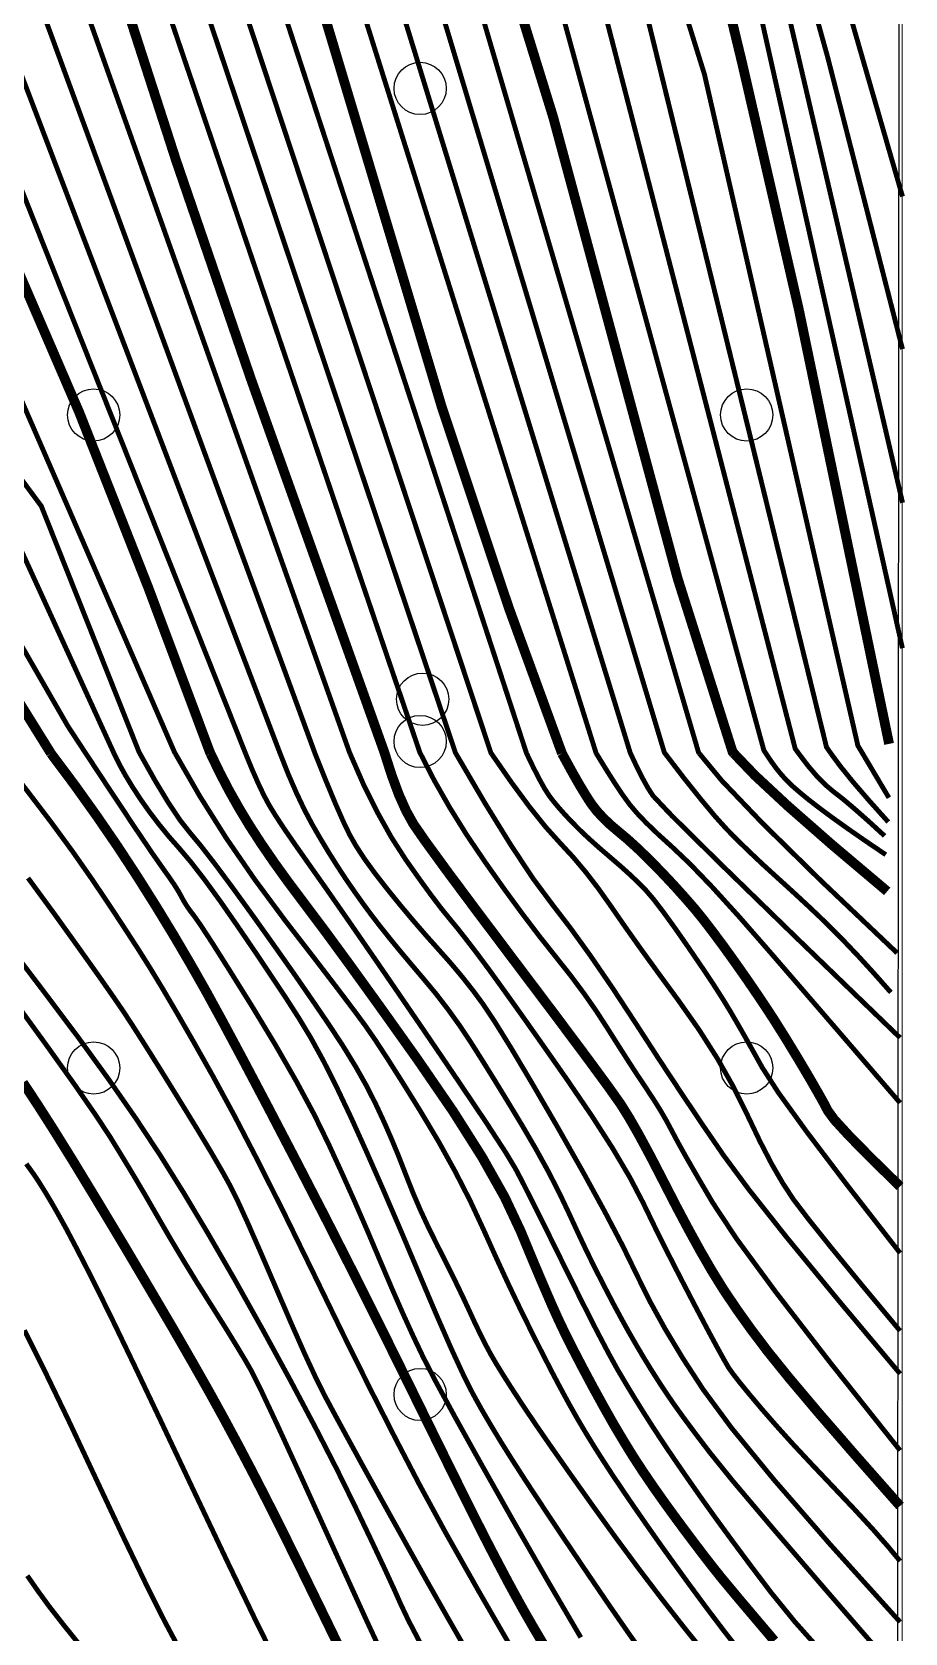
# Model space of a CAD drawing. Extents: x 396500 to 398250, y 1005980 to 1008200.
# Drawn here: x 398236.71 to 398250.08, y 1007986.53 to 1008011.05 of the extents above; entities that cross this region are included whole.
import ezdxf

# ---------------------------------------------------------------- set-up
doc = ezdxf.new("R2010")
doc.units = 0
doc.header["$LTSCALE"] = 0.5
doc.layers.get('0').update_dxf_attribs({"linetype": 'CONTINUOUS'})
doc.layers.add('ASSIST', color=7, linetype='CONTINUOUS', plot=False)
doc.layers.add('DGX', color=2, linetype='CONTINUOUS')
doc.layers.add('ZBTZ', color=3, linetype='CONTINUOUS')
doc.layers.add('绘图层', color=6, linetype='CONTINUOUS', lineweight=5)
doc.linetypes.add('1161', pattern='A,0,[149,AAA.SHX,S=0.15,R=0,X=0,Y=0],-1.6', length=1.6)

# ---------------------------------------------------------------- blocks, each defined once
blk = doc.blocks.new('gc326')
blk.add_circle((0, 0), 0.8)

msp = doc.modelspace()

# ---------------------------------------------------------------- linework, layer by layer
at = {"layer": 'ASSIST', "linetype": '1161', "flags": 128}
for points in [[(398249.978, 1008000), (398250, 1008029.204)], [(398118.342, 1008000), (398131.555, 1007998.274), (398152.97, 1007998.751), (398175.976, 1007998.906), (398196.897, 1007997.71), (398223.32, 1007982.341), (398249.963, 1007980.183), (398249.978, 1008000)]]:
    msp.add_lwpolyline(points, dxfattribs=at)
at = {"layer": 'DGX', "linetype": 'Continuous', "const_width": 0.075, "flags": 128}
for points, elevation in [([(398199.533, 1008034.429), (398206.897, 1008038.659), (398209.878, 1008039.541), (398217.789, 1008038.404), (398223.989, 1008036.545), (398228.082, 1008034.783), (398231.097, 1008032.909), (398235.424, 1008029.375), (398242.162, 1008023.07), (398245.685, 1008019.333), (398247.991, 1008015.604), (398250.037, 1008008.528)], 33), ([(398200.262, 1008033.503), (398207.369, 1008037.715), (398210.036, 1008038.539), (398213.712, 1008038.278), (398221.188, 1008036.834), (398222.893, 1008036.164), (398224.257, 1008036.065), (398227.699, 1008034.612), (398230.687, 1008032.625), (398236.311, 1008027.841), (398242.317, 1008022.17), (398245.564, 1008018.614), (398247.588, 1008015.358), (398248.892, 1008010.658), (398250.037, 1008006.191)], 33.5), ([(398200.992, 1008032.576), (398207.842, 1008036.772), (398210.194, 1008037.536), (398213.662, 1008037.389), (398218.2, 1008036.417), (398221.342, 1008036.18), (398222.478, 1008035.733), (398224.524, 1008035.584), (398227.317, 1008034.44), (398230.278, 1008032.342), (398236.49, 1008026.927), (398242.035, 1008021.7), (398245.198, 1008018.189), (398246.903, 1008015.737), (398247.821, 1008013.331), (398250.038, 1008003.838)], 34), ([(398201.721, 1008031.65), (398208.314, 1008035.828), (398210.352, 1008036.534), (398213.613, 1008036.499), (398217.629, 1008035.714), (398224.792, 1008035.104), (398226.934, 1008034.269), (398229.868, 1008032.058), (398239.492, 1008023.442), (398244.993, 1008017.548), (398246.64, 1008015.18), (398247.578, 1008012.59), (398250.036, 1008001.61)], 34.5), ([(398249.425, 1008000), (398249.353, 1008000.121), (398247.004, 1008010.4), (398245.716, 1008014.53), (398243.859, 1008017.224), (398240.933, 1008020.538), (398229.118, 1008031.422), (398226.453, 1008033.496), (398223.686, 1008034.133), (398216.457, 1008034.259), (398212.487, 1008034.812), (398210.705, 1008034.631), (398208.324, 1008033.578), (398203.082, 1008029.922)], 35.5), ([(398248.94, 1008000), (398248.873, 1008000.097), (398245.937, 1008012.062), (398245.054, 1008014.437), (398243.253, 1008017.109), (398238.186, 1008022.455), (398228.779, 1008031.07), (398226.354, 1008032.894), (398223.705, 1008033.478), (398215.856, 1008033.506), (398212.879, 1008033.921), (398210.899, 1008033.73), (398208.765, 1008032.824), (398203.182, 1008028.784)], 36), ([(398248.446, 1008000), (398248.394, 1008000.072), (398245.342, 1008011.87), (398244.391, 1008014.345), (398242.647, 1008016.994), (398237.633, 1008022.232), (398228.439, 1008030.718), (398226.256, 1008032.292), (398222.918, 1008032.857), (398211.094, 1008032.83), (398207.937, 1008031.285), (398203.092, 1008027.554)], 36.5), ([(398247.945, 1008000), (398247.914, 1008000.048), (398244.677, 1008011.877), (398243.729, 1008014.252), (398242.041, 1008016.879), (398237.079, 1008022.01), (398228.1, 1008030.366), (398226.157, 1008031.69), (398223.341, 1008032.185), (398211.288, 1008031.929), (398208.371, 1008030.574), (398202.345, 1008025.783)], 37), ([(398200.279, 1008022.279), (398209.006, 1008029.154), (398211.542, 1008030.304), (398223.967, 1008030.805), (398225.803, 1008030.464), (398226.972, 1008029.878), (398238.481, 1008019.201), (398242.033, 1008014.938), (398243.53, 1008011.538), (398246.913, 1008000.018), (398246.925, 1008000)], 38), ([(398199.463, 1008020.894), (398209.208, 1008028.444), (398211.6, 1008029.581), (398224.171, 1008030.095), (398225.547, 1008029.84), (398227.352, 1008028.869), (398238.187, 1008018.744), (398240.672, 1008016.032), (398241.951, 1008013.98), (398242.91, 1008011.591), (398246.39, 1008000.014), (398246.401, 1008000)], 38.5), ([(398241.576, 1008000), (398241.567, 1008000.022), (398237.32, 1008011.989), (398236.446, 1008013.478), (398226.804, 1008021.88), (398225.672, 1008022.608), (398223.818, 1008023.193), (398218.363, 1008022.769), (398215.537, 1008022.21), (398211.478, 1008020.528), (398206.99, 1008017.507), (398193.803, 1008004.798), (398190.996, 1008002.971), (398188.65, 1008002.404), (398186.114, 1008002.331), (398182.424, 1008003.001), (398178.503, 1008004.222), (398176.209, 1008004.575), (398173.609, 1008004.326), (398170.253, 1008003.183), (398162.752, 1008000.005), (398162.738, 1008000)], 43), ([(398241.041, 1008000), (398241.033, 1008000.022), (398236.871, 1008011.354), (398235.814, 1008013.094), (398233.344, 1008015.462), (398226.668, 1008020.704), (398223.35, 1008022.085), (398218.619, 1008021.789), (398215.977, 1008021.269), (398213.041, 1008020.153), (398209.942, 1008018.368), (398207.25, 1008016.572), (398205.038, 1008014.616), (398194.475, 1008003.603), (398192.369, 1008002.233), (398189.065, 1008001.252), (398186.792, 1008001.338), (398178.085, 1008002.806), (398175.56, 1008002.975), (398173.979, 1008002.794), (398171.924, 1008002.496), (398168.712, 1008001.61), (398165.689, 1008000.543), (398164.397, 1008000)], 43.5), ([(398237.963, 1008000), (398236.56, 1008003.072), (398234.56, 1008006.239), (398231.334, 1008009.909), (398224.145, 1008014.524), (398221.534, 1008015.766), (398220.23, 1008015.98), (398218.68, 1008015.846), (398216.332, 1008015.064), (398209.313, 1008011.202), (398205.005, 1008006.73), (398200.259, 1008001.06), (398199.396, 1008000.08), (398199.315, 1008000)], 46.5)]:
    msp.add_lwpolyline(points, dxfattribs=dict(at, elevation=elevation))
at = {"layer": 'DGX', "color": 3, "linetype": 'Continuous', "lineweight": -2, "const_width": 0.15, "flags": 128}
for points, elevation in [([(398225.06, 1008034.623), (398226.552, 1008034.098), (398227.626, 1008033.347), (398229.458, 1008031.774), (398233.318, 1008028.199), (398234.887, 1008026.795), (398236.85, 1008025.099), (398239.294, 1008022.9), (398241.473, 1008020.758), (398243.235, 1008018.81), (398244.465, 1008017.339), (398246.378, 1008014.622), (398247.129, 1008012.447), (398247.583, 1008010.565), (398248.448, 1008006.805), (398249.832, 1008000.146)], 35), ([(398239.44, 1008000), (398239.43, 1008000.022), (398238.485, 1008002.547), (398237.432, 1008005.219), (398236.213, 1008008.043), (398235.523, 1008009.448), (398234.96, 1008010.494), (398233.92, 1008011.94)], 45), ([(398247.455, 1008000), (398247.435, 1008000.023), (398246.594, 1008002.678), (398244.689, 1008009.74), (398244.15, 1008011.485)], 37.5)]:
    msp.add_lwpolyline(points, dxfattribs=dict(at, elevation=elevation))
at = {"layer": 'DGX', "linetype": 'Continuous', "const_width": 0.075}
for points, elevation in [([(398141.438, 1008000), (398145.271, 1008000.734), (398149.391, 1008000.95), (398161.366, 1008005.956), (398170.573, 1008009.354), (398177.485, 1008010.642), (398187.766, 1008013.596), (398191.641, 1008015.153), (398194.035, 1008016.468), (398198.904, 1008019.713), (398203.005, 1008022.807), (398209.41, 1008027.735), (398211.102, 1008028.671), (398213.615, 1008029.085), (398224.843, 1008029.346), (398227.147, 1008028.297), (398237.894, 1008018.288), (398240.29, 1008015.665), (398242.29, 1008011.645), (398245.868, 1008000.009), (398245.872, 1008000)], 39), ([(398146.166, 1008000), (398150.16, 1008000.472), (398163.221, 1008005.811), (398170.702, 1008008.47), (398185.302, 1008011.41), (398189.807, 1008012.696), (398191.648, 1008013.594), (398194.566, 1008015.414), (398197.206, 1008017.314), (398203.673, 1008022.576), (398209.612, 1008027.025), (398211.439, 1008028.041), (398213.469, 1008028.364), (398224.578, 1008028.676), (398226.943, 1008027.724), (398237.6, 1008017.831), (398239.909, 1008015.299), (398241.67, 1008011.698), (398245.345, 1008000.005), (398245.348, 1008000)], 39.5), ([(398152.935, 1008000), (398165.212, 1008004.934), (398172.721, 1008007.422), (398181.044, 1008008.922), (398186.492, 1008009.128), (398189.349, 1008009.778), (398191.9, 1008010.931), (398195.966, 1008013.617), (398203.575, 1008020.577), (398211.271, 1008026.106), (398213.678, 1008026.745), (398215.939, 1008026.939), (398224.682, 1008027.234), (398226.525, 1008026.54), (398237.128, 1008016.816), (398239.037, 1008014.719), (398240.154, 1008012.603), (398244.279, 1008000.004), (398244.281, 1008000)], 40.5), ([(398154.882, 1008000), (398165.849, 1008004.442), (398173.903, 1008007.027), (398180.612, 1008007.949), (398186.283, 1008007.65), (398189.417, 1008008.261), (398192.208, 1008009.696), (398196.021, 1008012.378), (398204.364, 1008020.043), (398211.646, 1008025.176), (398216.481, 1008026.142), (398224.583, 1008026.501), (398226.311, 1008025.929), (398238.547, 1008014.505), (398239.558, 1008012.608), (398243.734, 1008000.009), (398243.74, 1008000)], 41), ([(398156.923, 1008000), (398156.932, 1008000.005), (398166.487, 1008003.951), (398173.769, 1008006.314), (398180.181, 1008006.977), (398186.445, 1008006.197), (398189.486, 1008006.743), (398192.516, 1008008.462), (398196.075, 1008011.14), (398205.153, 1008019.51), (398212.02, 1008024.246), (398217.024, 1008025.344), (398224.484, 1008025.767), (398225.558, 1008025.581), (398226.983, 1008024.578), (398238.057, 1008014.291), (398238.961, 1008012.614), (398243.19, 1008000.013), (398243.197, 1008000)], 41.5), ([(398158.909, 1008000), (398158.933, 1008000.008), (398167.124, 1008003.459), (398171.477, 1008005.013), (398175.248, 1008005.909), (398179.749, 1008006.004), (398186.606, 1008004.743), (398189.554, 1008005.226), (398192.824, 1008007.227), (398196.13, 1008009.901), (398205.942, 1008018.976), (398210.752, 1008022.43), (398212.571, 1008023.391), (398214.741, 1008024.049), (398217.566, 1008024.547), (398224.385, 1008025.034), (398225.883, 1008024.706), (398226.664, 1008024.102), (398237.567, 1008014.077), (398238.365, 1008012.619), (398242.645, 1008000.018), (398242.654, 1008000)], 42), ([(398240.506, 1008000), (398236.421, 1008010.718), (398234.62, 1008013.326), (398226.533, 1008019.527), (398223.499, 1008020.842), (398220.918, 1008020.994), (398218.263, 1008020.72), (398214.518, 1008019.678), (398207.509, 1008015.637), (398203.116, 1008011.293), (398195.146, 1008002.409), (398193.743, 1008001.496), (398189.125, 1008000.368), (398185.011, 1008000.531), (398175.585, 1008001.754), (398172.288, 1008001.511), (398168.679, 1008000.75), (398166.545, 1008000)], 44), ([(398192.535, 1008000), (398192.605, 1008000.018), (398193.698, 1008000.338), (398195.199, 1008001.188), (398204.091, 1008010.903), (398207.769, 1008014.702), (398215.1, 1008018.776), (398218.315, 1008019.711), (398220.724, 1008019.943), (398223.236, 1008019.689), (398226.397, 1008018.351), (398234.023, 1008012.906), (398235.972, 1008010.083), (398239.977, 1008000)], 44.5), ([(398197.363, 1008000), (398197.609, 1008000.204), (398199.661, 1008002.458), (398205.046, 1008009.253), (398208.456, 1008012.912), (398215.899, 1008016.937), (398218.471, 1008017.749), (398220.43, 1008017.921), (398222.494, 1008017.613), (398225.556, 1008016.291), (398232.729, 1008011.627), (398234.003, 1008010.187), (398235.662, 1008007.442), (398238.888, 1008000.022), (398238.9, 1008000)], 45.5), ([(398198.32, 1008000), (398199.064, 1008000.727), (398199.852, 1008001.747), (398205.025, 1008007.991), (398208.885, 1008012.057), (398216.115, 1008016.001), (398218.575, 1008016.798), (398220.33, 1008016.95), (398222.014, 1008016.69), (398224.85, 1008015.407), (398232.031, 1008010.768), (398233.403, 1008009.353), (398234.368, 1008007.567), (398235.111, 1008006.841), (398235.842, 1008005.146), (398236.85, 1008003.787), (398238.346, 1008000.022), (398238.358, 1008000)], 46), ([(398200.331, 1008000), (398200.495, 1008000.182), (398206.606, 1008007.281), (398209.742, 1008010.347), (398211.83, 1008011.754), (398216.548, 1008014.128), (398218.57, 1008014.844), (398220.13, 1008015.009), (398221.902, 1008014.495), (398225.748, 1008012.262), (398230.271, 1008009.321), (398232.202, 1008007.686), (398235.245, 1008003.914), (398237.254, 1008000.422), (398237.531, 1008000)], 47)]:
    msp.add_lwpolyline(points, dxfattribs=dict(at, elevation=elevation))
at = {"layer": 'DGX', "color": 3, "linetype": 'Continuous', "lineweight": -2, "const_width": 0.15}
for points, elevation in [([(398236.998, 1008000), (398235.978, 1008001.64), (398234.698, 1008003.588), (398233.458, 1008005.037), (398231.601, 1008006.853), (398229.939, 1008008.191), (398227.462, 1008009.883), (398225.012, 1008011.388), (398221.292, 1008013.6), (398220.574, 1008013.92), (398220.03, 1008014.038), (398219.406, 1008014.035), (398218.888, 1008013.943), (398218.214, 1008013.747), (398216.764, 1008013.192), (398215.435, 1008012.611), (398213.893, 1008011.855), (398212.547, 1008011.103), (398210.17, 1008009.492), (398208.748, 1008008.262), (398206.991, 1008006.473), (398204.964, 1008004.207), (398201.304, 1008000)], 47.5), ([(398237.769, 1008012.624), (398238.913, 1008009.081), (398240.071, 1008005.701), (398242.101, 1008000.022), (398242.108, 1008000)], 42.5), ([(398244.823, 1008000), (398244.004, 1008002.242), (398242.984, 1008005.298), (398241.05, 1008011.751)], 40)]:
    msp.add_lwpolyline(points, dxfattribs=dict(at, elevation=elevation))
at = {"layer": 'DGX', "linetype": 'Continuous', "const_width": 0.075}
for points in [[(398244.148, 1007986.132), (398243.539, 1007987.186), (398243.035, 1007988.078), (398242.638, 1007988.808), (398242.279, 1007989.497), (398241.889, 1007990.264), (398241.469, 1007991.111), (398241.019, 1007992.037), (398240.573, 1007992.95), (398240.167, 1007993.759), (398239.801, 1007994.463), (398239.475, 1007995.063), (398239.185, 1007995.577), (398238.927, 1007996.025), (398238.702, 1007996.407), (398238.51, 1007996.723), (398238.323, 1007997.019), (398238.113, 1007997.342), (398237.882, 1007997.693), (398237.628, 1007998.07), (398237.339, 1007998.484), (398237.002, 1007998.944), (398236.617, 1007999.449), (398236.184, 1008000)], [(398237.531, 1008000), (398237.965, 1007999.343), (398238.305, 1007998.832), (398238.552, 1007998.467), (398238.706, 1007998.247), (398238.804, 1007998.11), (398238.885, 1007997.991), (398238.949, 1007997.89), (398238.994, 1007997.808), (398239.034, 1007997.735), (398239.079, 1007997.662), (398239.13, 1007997.589), (398239.186, 1007997.517), (398239.286, 1007997.375), (398239.468, 1007997.097), (398239.731, 1007996.681), (398240.076, 1007996.129), (398240.438, 1007995.531), (398240.755, 1007994.979), (398241.027, 1007994.473), (398241.252, 1007994.012), (398241.453, 1007993.574), (398241.651, 1007993.132), (398241.845, 1007992.686), (398242.035, 1007992.238), (398242.218, 1007991.808), (398242.389, 1007991.418), (398242.548, 1007991.069), (398242.695, 1007990.76), (398242.888, 1007990.385), (398243.184, 1007989.84), (398243.583, 1007989.123), (398244.084, 1007988.235), (398244.618, 1007987.305), (398245.111, 1007986.463)], [(398238.358, 1008000), (398238.591, 1007999.585), (398238.797, 1007999.244), (398238.976, 1007998.976), (398239.129, 1007998.782), (398239.294, 1007998.584), (398239.509, 1007998.307), (398239.776, 1007997.948), (398240.094, 1007997.509), (398240.423, 1007997.047), (398240.726, 1007996.617), (398241.001, 1007996.219), (398241.25, 1007995.854), (398241.472, 1007995.516), (398241.666, 1007995.199), (398241.833, 1007994.903), (398241.972, 1007994.628), (398242.095, 1007994.364), (398242.212, 1007994.097), (398242.323, 1007993.829), (398242.428, 1007993.559), (398242.535, 1007993.287), (398242.653, 1007993.011), (398242.783, 1007992.731), (398242.923, 1007992.449), (398243.063, 1007992.174), (398243.189, 1007991.919), (398243.302, 1007991.683), (398243.403, 1007991.467), (398243.493, 1007991.271), (398243.579, 1007991.094), (398243.658, 1007990.937), (398243.732, 1007990.799), (398243.816, 1007990.655), (398243.925, 1007990.478), (398244.059, 1007990.268), (398244.218, 1007990.025), (398244.413, 1007989.735), (398244.656, 1007989.383), (398244.946, 1007988.97), (398245.284, 1007988.493), (398245.642, 1007987.997), (398245.995, 1007987.52), (398246.342, 1007987.064), (398246.683, 1007986.628), (398247.01, 1007986.221)], [(398238.9, 1008000), (398239.275, 1007999.348), (398239.681, 1007998.704), (398240.12, 1007998.066), (398240.589, 1007997.434), (398241.031, 1007996.863), (398241.383, 1007996.403), (398241.646, 1007996.055), (398241.82, 1007995.819), (398241.969, 1007995.603), (398242.158, 1007995.314), (398242.387, 1007994.953), (398242.656, 1007994.52), (398242.934, 1007994.055), (398243.187, 1007993.598), (398243.416, 1007993.151), (398243.62, 1007992.711), (398243.811, 1007992.287), (398243.997, 1007991.884), (398244.179, 1007991.503), (398244.357, 1007991.142), (398244.524, 1007990.81), (398244.677, 1007990.513), (398244.816, 1007990.251), (398244.939, 1007990.025), (398245.057, 1007989.816), (398245.181, 1007989.606), (398245.309, 1007989.397), (398245.442, 1007989.188), (398245.585, 1007988.968), (398245.746, 1007988.728), (398245.924, 1007988.467), (398246.119, 1007988.186), (398246.329, 1007987.887), (398246.553, 1007987.575), (398246.79, 1007987.249), (398247.041, 1007986.909), (398247.306, 1007986.559), (398247.586, 1007986.201)], [(398239.977, 1008000), (398240.078, 1007999.754), (398240.172, 1007999.54), (398240.258, 1007999.359), (398240.337, 1007999.211), (398240.432, 1007999.056), (398240.563, 1007998.855), (398240.733, 1007998.609), (398240.939, 1007998.316), (398241.216, 1007997.924), (398241.597, 1007997.376), (398242.081, 1007996.674), (398242.668, 1007995.817), (398243.237, 1007994.98), (398243.668, 1007994.339), (398243.959, 1007993.893), (398244.11, 1007993.642), (398244.219, 1007993.435), (398244.379, 1007993.117), (398244.593, 1007992.689), (398244.858, 1007992.151), (398245.128, 1007991.606), (398245.355, 1007991.159), (398245.539, 1007990.809), (398245.679, 1007990.556), (398245.801, 1007990.35), (398245.928, 1007990.14), (398246.061, 1007989.926), (398246.199, 1007989.709), (398246.351, 1007989.477), (398246.524, 1007989.22), (398246.718, 1007988.938), (398246.933, 1007988.63), (398247.17, 1007988.298), (398247.432, 1007987.94), (398247.717, 1007987.557), (398248.026, 1007987.149), (398248.39, 1007986.701), (398248.84, 1007986.196)], [(398250, 1007985.879), (398248.895, 1007987.153), (398248.04, 1007988.147), (398247.436, 1007988.862), (398247.084, 1007989.298), (398246.87, 1007989.579), (398246.685, 1007989.828), (398246.528, 1007990.047), (398246.399, 1007990.236), (398246.286, 1007990.409), (398246.176, 1007990.583), (398246.068, 1007990.759), (398245.964, 1007990.935), (398245.856, 1007991.122), (398245.739, 1007991.332), (398245.614, 1007991.564), (398245.481, 1007991.819), (398245.343, 1007992.089), (398245.205, 1007992.368), (398245.068, 1007992.658), (398244.93, 1007992.957), (398244.782, 1007993.269), (398244.613, 1007993.599), (398244.422, 1007993.945), (398244.21, 1007994.308), (398243.994, 1007994.665), (398243.791, 1007994.996), (398243.603, 1007995.298), (398243.428, 1007995.574), (398243.257, 1007995.831), (398243.078, 1007996.08), (398242.892, 1007996.321), (398242.699, 1007996.553), (398242.511, 1007996.775), (398242.338, 1007996.981), (398242.181, 1007997.173), (398242.039, 1007997.351), (398241.906, 1007997.524), (398241.773, 1007997.704), (398241.641, 1007997.89), (398241.508, 1007998.083), (398241.378, 1007998.282), (398241.25, 1007998.485), (398241.125, 1007998.693), (398241.002, 1007998.905), (398240.88, 1007999.135), (398240.757, 1007999.394), (398240.632, 1007999.682), (398240.506, 1008000)], [(398242.654, 1008000), (398242.866, 1007999.588), (398243.103, 1007999.172), (398243.365, 1007998.751), (398243.653, 1007998.326), (398243.944, 1007997.915), (398244.22, 1007997.539), (398244.48, 1007997.197), (398244.724, 1007996.89), (398244.951, 1007996.604), (398245.159, 1007996.325), (398245.349, 1007996.053), (398245.52, 1007995.789), (398245.679, 1007995.538), (398245.828, 1007995.304), (398245.969, 1007995.087), (398246.102, 1007994.888), (398246.223, 1007994.705), (398246.329, 1007994.536), (398246.42, 1007994.379), (398246.496, 1007994.237), (398246.587, 1007994.065), (398246.722, 1007993.822), (398246.903, 1007993.508), (398247.129, 1007993.123), (398247.495, 1007992.569), (398248.096, 1007991.752), (398248.931, 1007990.671), (398250, 1007989.326)], [(398243.197, 1008000), (398243.648, 1007999.231), (398244.045, 1007998.589), (398244.387, 1007998.074), (398244.675, 1007997.687), (398244.95, 1007997.329), (398245.255, 1007996.907), (398245.589, 1007996.419), (398245.953, 1007995.865), (398246.32, 1007995.299), (398246.667, 1007994.774), (398246.992, 1007994.29), (398247.296, 1007993.847), (398247.685, 1007993.321), (398248.265, 1007992.588), (398249.037, 1007991.648), (398250, 1007990.5)], [(398243.74, 1008000), (398244.049, 1007999.556), (398244.327, 1007999.18), (398244.574, 1007998.872), (398244.79, 1007998.632), (398244.989, 1007998.417), (398245.186, 1007998.183), (398245.38, 1007997.931), (398245.573, 1007997.659), (398245.781, 1007997.358), (398246.023, 1007997.016), (398246.3, 1007996.634), (398246.611, 1007996.21), (398246.922, 1007995.768), (398247.202, 1007995.329), (398247.448, 1007994.894), (398247.662, 1007994.462), (398247.855, 1007994.058), (398248.037, 1007993.707), (398248.209, 1007993.41), (398248.371, 1007993.165), (398248.591, 1007992.876), (398248.935, 1007992.445), (398249.405, 1007991.872), (398250, 1007991.157)], [(398244.281, 1008000), (398244.388, 1007999.778), (398244.481, 1007999.597), (398244.559, 1007999.457), (398244.623, 1007999.358), (398244.687, 1007999.273), (398244.765, 1007999.179), (398244.857, 1007999.075), (398244.964, 1007998.961), (398245.086, 1007998.837), (398245.225, 1007998.705), (398245.381, 1007998.565), (398245.554, 1007998.416), (398245.725, 1007998.269), (398245.874, 1007998.134), (398246.002, 1007998.012), (398246.11, 1007997.901), (398246.223, 1007997.769), (398246.369, 1007997.579), (398246.548, 1007997.332), (398246.76, 1007997.028), (398246.972, 1007996.717), (398247.15, 1007996.45), (398247.294, 1007996.225), (398247.404, 1007996.044), (398247.505, 1007995.871), (398247.62, 1007995.671), (398247.748, 1007995.443), (398247.891, 1007995.187), (398248.135, 1007994.808), (398248.568, 1007994.209), (398249.19, 1007993.389), (398250, 1007992.349)], [(398245.348, 1008000), (398245.504, 1007999.746), (398245.641, 1007999.53), (398245.76, 1007999.354), (398245.86, 1007999.217), (398245.968, 1007999.089), (398246.113, 1007998.937), (398246.294, 1007998.763), (398246.511, 1007998.566), (398246.782, 1007998.309), (398247.124, 1007997.953), (398247.537, 1007997.498), (398248.02, 1007996.945), (398248.534, 1007996.35), (398249.035, 1007995.769), (398249.524, 1007995.201), (398250, 1007994.648)], [(398245.872, 1008000), (398245.971, 1007999.79), (398246.061, 1007999.612), (398246.142, 1007999.466), (398246.215, 1007999.353), (398246.502, 1007999.049), (398247.229, 1007998.33), (398248.395, 1007997.195), (398250, 1007995.645)], [(398243.363, 1007986.26), (398243.072, 1007986.767), (398242.765, 1007987.308), (398242.442, 1007987.885), (398242.102, 1007988.496), (398241.783, 1007989.073), (398241.524, 1007989.546), (398241.323, 1007989.916), (398241.181, 1007990.181), (398241.051, 1007990.444), (398240.884, 1007990.804), (398240.682, 1007991.261), (398240.443, 1007991.816), (398240.206, 1007992.366), (398240.012, 1007992.808), (398239.859, 1007993.143), (398239.747, 1007993.37), (398239.63, 1007993.583), (398239.46, 1007993.876), (398239.237, 1007994.247), (398238.96, 1007994.698), (398238.68, 1007995.15), (398238.443, 1007995.527), (398238.251, 1007995.828), (398238.103, 1007996.054), (398237.943, 1007996.287), (398237.717, 1007996.61), (398237.423, 1007997.023), (398237.062, 1007997.526), (398236.647, 1007998.092)], [(398242.681, 1007986.322), (398242.471, 1007986.725), (398242.352, 1007986.976), (398242.253, 1007987.199), (398242.106, 1007987.518), (398241.91, 1007987.935), (398241.665, 1007988.448), (398241.375, 1007989.039), (398241.04, 1007989.691), (398240.662, 1007990.403), (398240.24, 1007991.176), (398239.809, 1007991.946), (398239.403, 1007992.648), (398239.022, 1007993.284), (398238.666, 1007993.853), (398238.299, 1007994.409), (398237.883, 1007995.007), (398237.418, 1007995.648), (398236.905, 1007996.331), (398236.419, 1007996.971)], [(398242.258, 1007985.803), (398241.824, 1007986.736), (398241.318, 1007987.846), (398240.833, 1007988.913), (398240.463, 1007989.719), (398240.208, 1007990.262), (398240.067, 1007990.544), (398239.966, 1007990.72), (398239.83, 1007990.945), (398239.66, 1007991.221), (398239.455, 1007991.546), (398239.236, 1007991.893), (398239.026, 1007992.236), (398238.824, 1007992.574), (398238.631, 1007992.907), (398238.444, 1007993.231), (398238.261, 1007993.541), (398238.082, 1007993.836), (398237.909, 1007994.118), (398237.688, 1007994.454), (398237.369, 1007994.915), (398236.952, 1007995.5), (398236.437, 1007996.209)], [(398240.479, 1007986.022), (398240.123, 1007986.742), (398239.694, 1007987.634), (398239.189, 1007988.699), (398238.691, 1007989.754), (398238.28, 1007990.619), (398237.956, 1007991.292), (398237.719, 1007991.774), (398237.536, 1007992.137), (398237.374, 1007992.451), (398237.233, 1007992.718), (398237.112, 1007992.937), (398237.006, 1007993.122), (398236.907, 1007993.287), (398236.816, 1007993.433), (398236.732, 1007993.559), (398236.619, 1007993.715)], [(398236.592, 1007991.166), (398236.909, 1007990.53), (398237.276, 1007989.768), (398237.694, 1007988.878), (398238.105, 1007988.003), (398238.452, 1007987.282), (398238.735, 1007986.717), (398238.953, 1007986.307)], [(398237.499, 1007986.272), (398237.184, 1007986.664), (398236.97, 1007986.939), (398236.805, 1007987.165), (398236.635, 1007987.409)]]:
    msp.add_lwpolyline(points, dxfattribs=at)
at = {"layer": 'DGX', "color": 3, "linetype": 'Continuous', "lineweight": -2, "const_width": 0.15}
for points in [[(398244.597, 1007986.259), (398244.385, 1007986.617), (398244.241, 1007986.867), (398244.126, 1007987.075), (398243.999, 1007987.308), (398243.862, 1007987.567), (398243.713, 1007987.852), (398243.523, 1007988.225), (398243.261, 1007988.749), (398242.927, 1007989.425), (398242.52, 1007990.253), (398242.077, 1007991.151), (398241.632, 1007992.04), (398241.186, 1007992.918), (398240.737, 1007993.787), (398240.315, 1007994.596), (398239.948, 1007995.292), (398239.636, 1007995.875), (398239.378, 1007996.347), (398239.139, 1007996.768), (398238.884, 1007997.203), (398238.612, 1007997.65), (398238.323, 1007998.109), (398238.017, 1007998.577), (398237.694, 1007999.048), (398237.355, 1007999.522), (398236.998, 1008000)], [(398242.108, 1008000), (398242.218, 1007999.657), (398242.327, 1007999.364), (398242.437, 1007999.119), (398242.546, 1007998.922), (398242.727, 1007998.66), (398243.05, 1007998.216), (398243.516, 1007997.59), (398244.124, 1007996.782), (398244.733, 1007995.974), (398245.202, 1007995.346), (398245.531, 1007994.898), (398245.72, 1007994.631), (398245.849, 1007994.425), (398246, 1007994.161), (398246.173, 1007993.841), (398246.368, 1007993.463), (398246.569, 1007993.072), (398246.76, 1007992.712), (398246.941, 1007992.383), (398247.113, 1007992.085), (398247.292, 1007991.796), (398247.496, 1007991.492), (398247.723, 1007991.174), (398247.974, 1007990.842), (398248.298, 1007990.44), (398248.744, 1007989.911), (398249.311, 1007989.257), (398250, 1007988.476)], [(398250, 1007993.368), (398249.546, 1007993.813), (398249.21, 1007994.155), (398248.992, 1007994.393), (398248.893, 1007994.529), (398248.834, 1007994.642), (398248.738, 1007994.813), (398248.606, 1007995.042), (398248.436, 1007995.329), (398248.246, 1007995.641), (398248.053, 1007995.948), (398247.855, 1007996.248), (398247.654, 1007996.542), (398247.461, 1007996.817), (398247.286, 1007997.06), (398247.129, 1007997.271), (398246.992, 1007997.45), (398246.856, 1007997.618), (398246.702, 1007997.795), (398246.533, 1007997.983), (398246.346, 1007998.182), (398246.159, 1007998.373), (398245.987, 1007998.54), (398245.83, 1007998.683), (398245.689, 1007998.801), (398245.563, 1007998.908), (398245.452, 1007999.014), (398245.355, 1007999.12), (398245.273, 1007999.226), (398245.19, 1007999.354), (398245.086, 1007999.526), (398244.964, 1007999.741), (398244.823, 1008000)], [(398236.57, 1007994.958), (398236.787, 1007994.63), (398237.037, 1007994.239), (398237.34, 1007993.751), (398237.696, 1007993.165), (398238.106, 1007992.483), (398238.514, 1007991.793), (398238.87, 1007991.188), (398239.171, 1007990.665), (398239.42, 1007990.226), (398239.641, 1007989.825), (398239.862, 1007989.415), (398240.082, 1007988.996), (398240.302, 1007988.568), (398240.549, 1007988.076), (398240.851, 1007987.464), (398241.209, 1007986.731), (398241.622, 1007985.879)]]:
    msp.add_lwpolyline(points, dxfattribs=at)
at = {"layer": 'DGX', "linetype": 'Continuous', "const_width": 0.075, "flags": 128}
for points in [[(398246.128, 1007986.126), (398245.855, 1007986.51), (398245.541, 1007986.963), (398245.186, 1007987.485), (398244.833, 1007988.008), (398244.529, 1007988.465), (398244.272, 1007988.854), (398244.064, 1007989.177), (398243.887, 1007989.458), (398243.727, 1007989.723), (398243.582, 1007989.971), (398243.454, 1007990.203), (398243.312, 1007990.486), (398243.126, 1007990.888), (398242.898, 1007991.409), (398242.627, 1007992.049), (398242.343, 1007992.721), (398242.076, 1007993.341), (398241.826, 1007993.908), (398241.594, 1007994.422), (398241.376, 1007994.882), (398241.171, 1007995.29), (398240.977, 1007995.644), (398240.795, 1007995.945), (398240.606, 1007996.239), (398240.387, 1007996.569), (398240.14, 1007996.938), (398239.864, 1007997.343), (398239.59, 1007997.737), (398239.348, 1007998.069), (398239.137, 1007998.341), (398238.958, 1007998.552), (398238.799, 1007998.733), (398238.648, 1007998.918), (398238.505, 1007999.106), (398238.37, 1007999.297), (398238.247, 1007999.485), (398238.138, 1007999.665), (398238.043, 1007999.837), (398237.963, 1008000)], [(398250, 1007986.699), (398248.927, 1007987.89), (398248.067, 1007988.88), (398247.42, 1007989.67), (398246.985, 1007990.259), (398246.674, 1007990.736), (398246.401, 1007991.189), (398246.164, 1007991.619), (398245.964, 1007992.024), (398245.752, 1007992.46), (398245.479, 1007992.981), (398245.146, 1007993.588), (398244.753, 1007994.281), (398244.364, 1007994.95), (398244.045, 1007995.486), (398243.795, 1007995.889), (398243.616, 1007996.158), (398243.465, 1007996.363), (398243.302, 1007996.57), (398243.126, 1007996.78), (398242.937, 1007996.993), (398242.741, 1007997.213), (398242.543, 1007997.442), (398242.343, 1007997.681), (398242.141, 1007997.93), (398241.953, 1007998.172), (398241.795, 1007998.39), (398241.668, 1007998.585), (398241.571, 1007998.756), (398241.476, 1007998.953), (398241.356, 1007999.226), (398241.211, 1007999.575), (398241.041, 1008000)], [(398250, 1007987.632), (398249.816, 1007987.854), (398249.585, 1007988.117), (398249.306, 1007988.42), (398248.981, 1007988.763), (398248.651, 1007989.111), (398248.356, 1007989.427), (398248.098, 1007989.713), (398247.876, 1007989.968), (398247.692, 1007990.187), (398247.547, 1007990.364), (398247.441, 1007990.5), (398247.375, 1007990.593), (398247.307, 1007990.71), (398247.195, 1007990.913), (398247.039, 1007991.203), (398246.84, 1007991.58), (398246.626, 1007991.992), (398246.424, 1007992.387), (398246.236, 1007992.765), (398246.062, 1007993.125), (398245.862, 1007993.507), (398245.601, 1007993.949), (398245.278, 1007994.452), (398244.893, 1007995.016), (398244.507, 1007995.567), (398244.178, 1007996.032), (398243.907, 1007996.411), (398243.695, 1007996.704), (398243.52, 1007996.939), (398243.362, 1007997.145), (398243.223, 1007997.322), (398243.101, 1007997.47), (398242.974, 1007997.626), (398242.82, 1007997.829), (398242.638, 1007998.079), (398242.429, 1007998.375), (398242.209, 1007998.717), (398241.994, 1007999.102), (398241.782, 1007999.529), (398241.576, 1008000)], [(398246.401, 1008000), (398246.695, 1007999.616), (398246.951, 1007999.296), (398247.166, 1007999.038), (398247.341, 1007998.844), (398247.507, 1007998.675), (398247.693, 1007998.494), (398247.898, 1007998.3), (398248.124, 1007998.094), (398248.353, 1007997.886), (398248.569, 1007997.686), (398248.771, 1007997.495), (398248.959, 1007997.311), (398249.151, 1007997.116), (398249.366, 1007996.89), (398249.602, 1007996.631), (398249.859, 1007996.34)], [(398246.925, 1008000), (398247.27, 1007999.583), (398247.89, 1007998.934), (398248.785, 1007998.054), (398249.954, 1007996.944)], [(398249.781, 1007998.449), (398249.468, 1007998.661), (398249.195, 1007998.851), (398248.961, 1007999.018), (398248.767, 1007999.162), (398248.604, 1007999.288), (398248.466, 1007999.401), (398248.352, 1007999.5), (398248.262, 1007999.587), (398248.184, 1007999.673), (398248.105, 1007999.77), (398248.026, 1007999.879), (398247.945, 1008000)], [(398249.763, 1007998.737), (398249.513, 1007998.966), (398249.3, 1007999.154), (398249.125, 1007999.302), (398248.987, 1007999.409), (398248.864, 1007999.512), (398248.732, 1007999.644), (398248.593, 1007999.807), (398248.446, 1008000)], [(398249.819, 1007998.95), (398249.526, 1007999.277), (398249.282, 1007999.56), (398249.087, 1007999.801), (398248.94, 1008000)], [(398249.829, 1007999.321), (398249.425, 1008000)]]:
    msp.add_lwpolyline(points, dxfattribs=at)
at = {"layer": 'DGX', "color": 3, "linetype": 'Continuous', "lineweight": -2, "const_width": 0.15, "flags": 128}
for points in [[(398248.075, 1007986.412), (398247.527, 1007987.059), (398247.255, 1007987.386), (398247.113, 1007987.565), (398246.955, 1007987.769), (398246.782, 1007987.998), (398246.592, 1007988.253), (398246.402, 1007988.514), (398246.226, 1007988.763), (398246.064, 1007989.001), (398245.917, 1007989.226), (398245.774, 1007989.458), (398245.622, 1007989.713), (398245.464, 1007989.992), (398245.298, 1007990.294), (398245.138, 1007990.594), (398244.997, 1007990.865), (398244.875, 1007991.107), (398244.773, 1007991.321), (398244.667, 1007991.555), (398244.535, 1007991.86), (398244.376, 1007992.235), (398244.192, 1007992.68), (398243.945, 1007993.205), (398243.599, 1007993.819), (398243.155, 1007994.52), (398242.613, 1007995.31), (398242.062, 1007996.084), (398241.593, 1007996.735), (398241.206, 1007997.264), (398240.901, 1007997.671), (398240.648, 1007998.007), (398240.42, 1007998.323), (398240.217, 1007998.619), (398240.038, 1007998.895), (398239.876, 1007999.164), (398239.722, 1007999.437), (398239.577, 1007999.716), (398239.44, 1008000)], [(398249.803, 1007997.888), (398248.954, 1007998.605), (398248.28, 1007999.196), (398247.78, 1007999.661), (398247.455, 1008000)]]:
    msp.add_lwpolyline(points, dxfattribs=at)
at = {"layer": '绘图层', "linetype": 'Continuous', "flags": 128}
msp.add_lwpolyline([(397850.03, 1008199.993), (397850.03, 1007799.993), (398250.03, 1007799.993), (398250.03, 1008199.993)], close=True, dxfattribs=at)

# ---------------------------------------------------------------- block references
at = {"layer": 'ZBTZ', "linetype": 'Continuous', "xscale": 0.5, "yscale": 0.5}
for p in [(398242.651, 1008010.183), (398237.651, 1008005.183), (398247.651, 1008005.183), (398242.689, 1008000.83), (398242.651, 1008000.183), (398237.651, 1007995.183), (398247.651, 1007995.183), (398242.651, 1007990.183)]:
    msp.add_blockref('gc326', p, dxfattribs=at)

doc.saveas('drawing.dxf')
